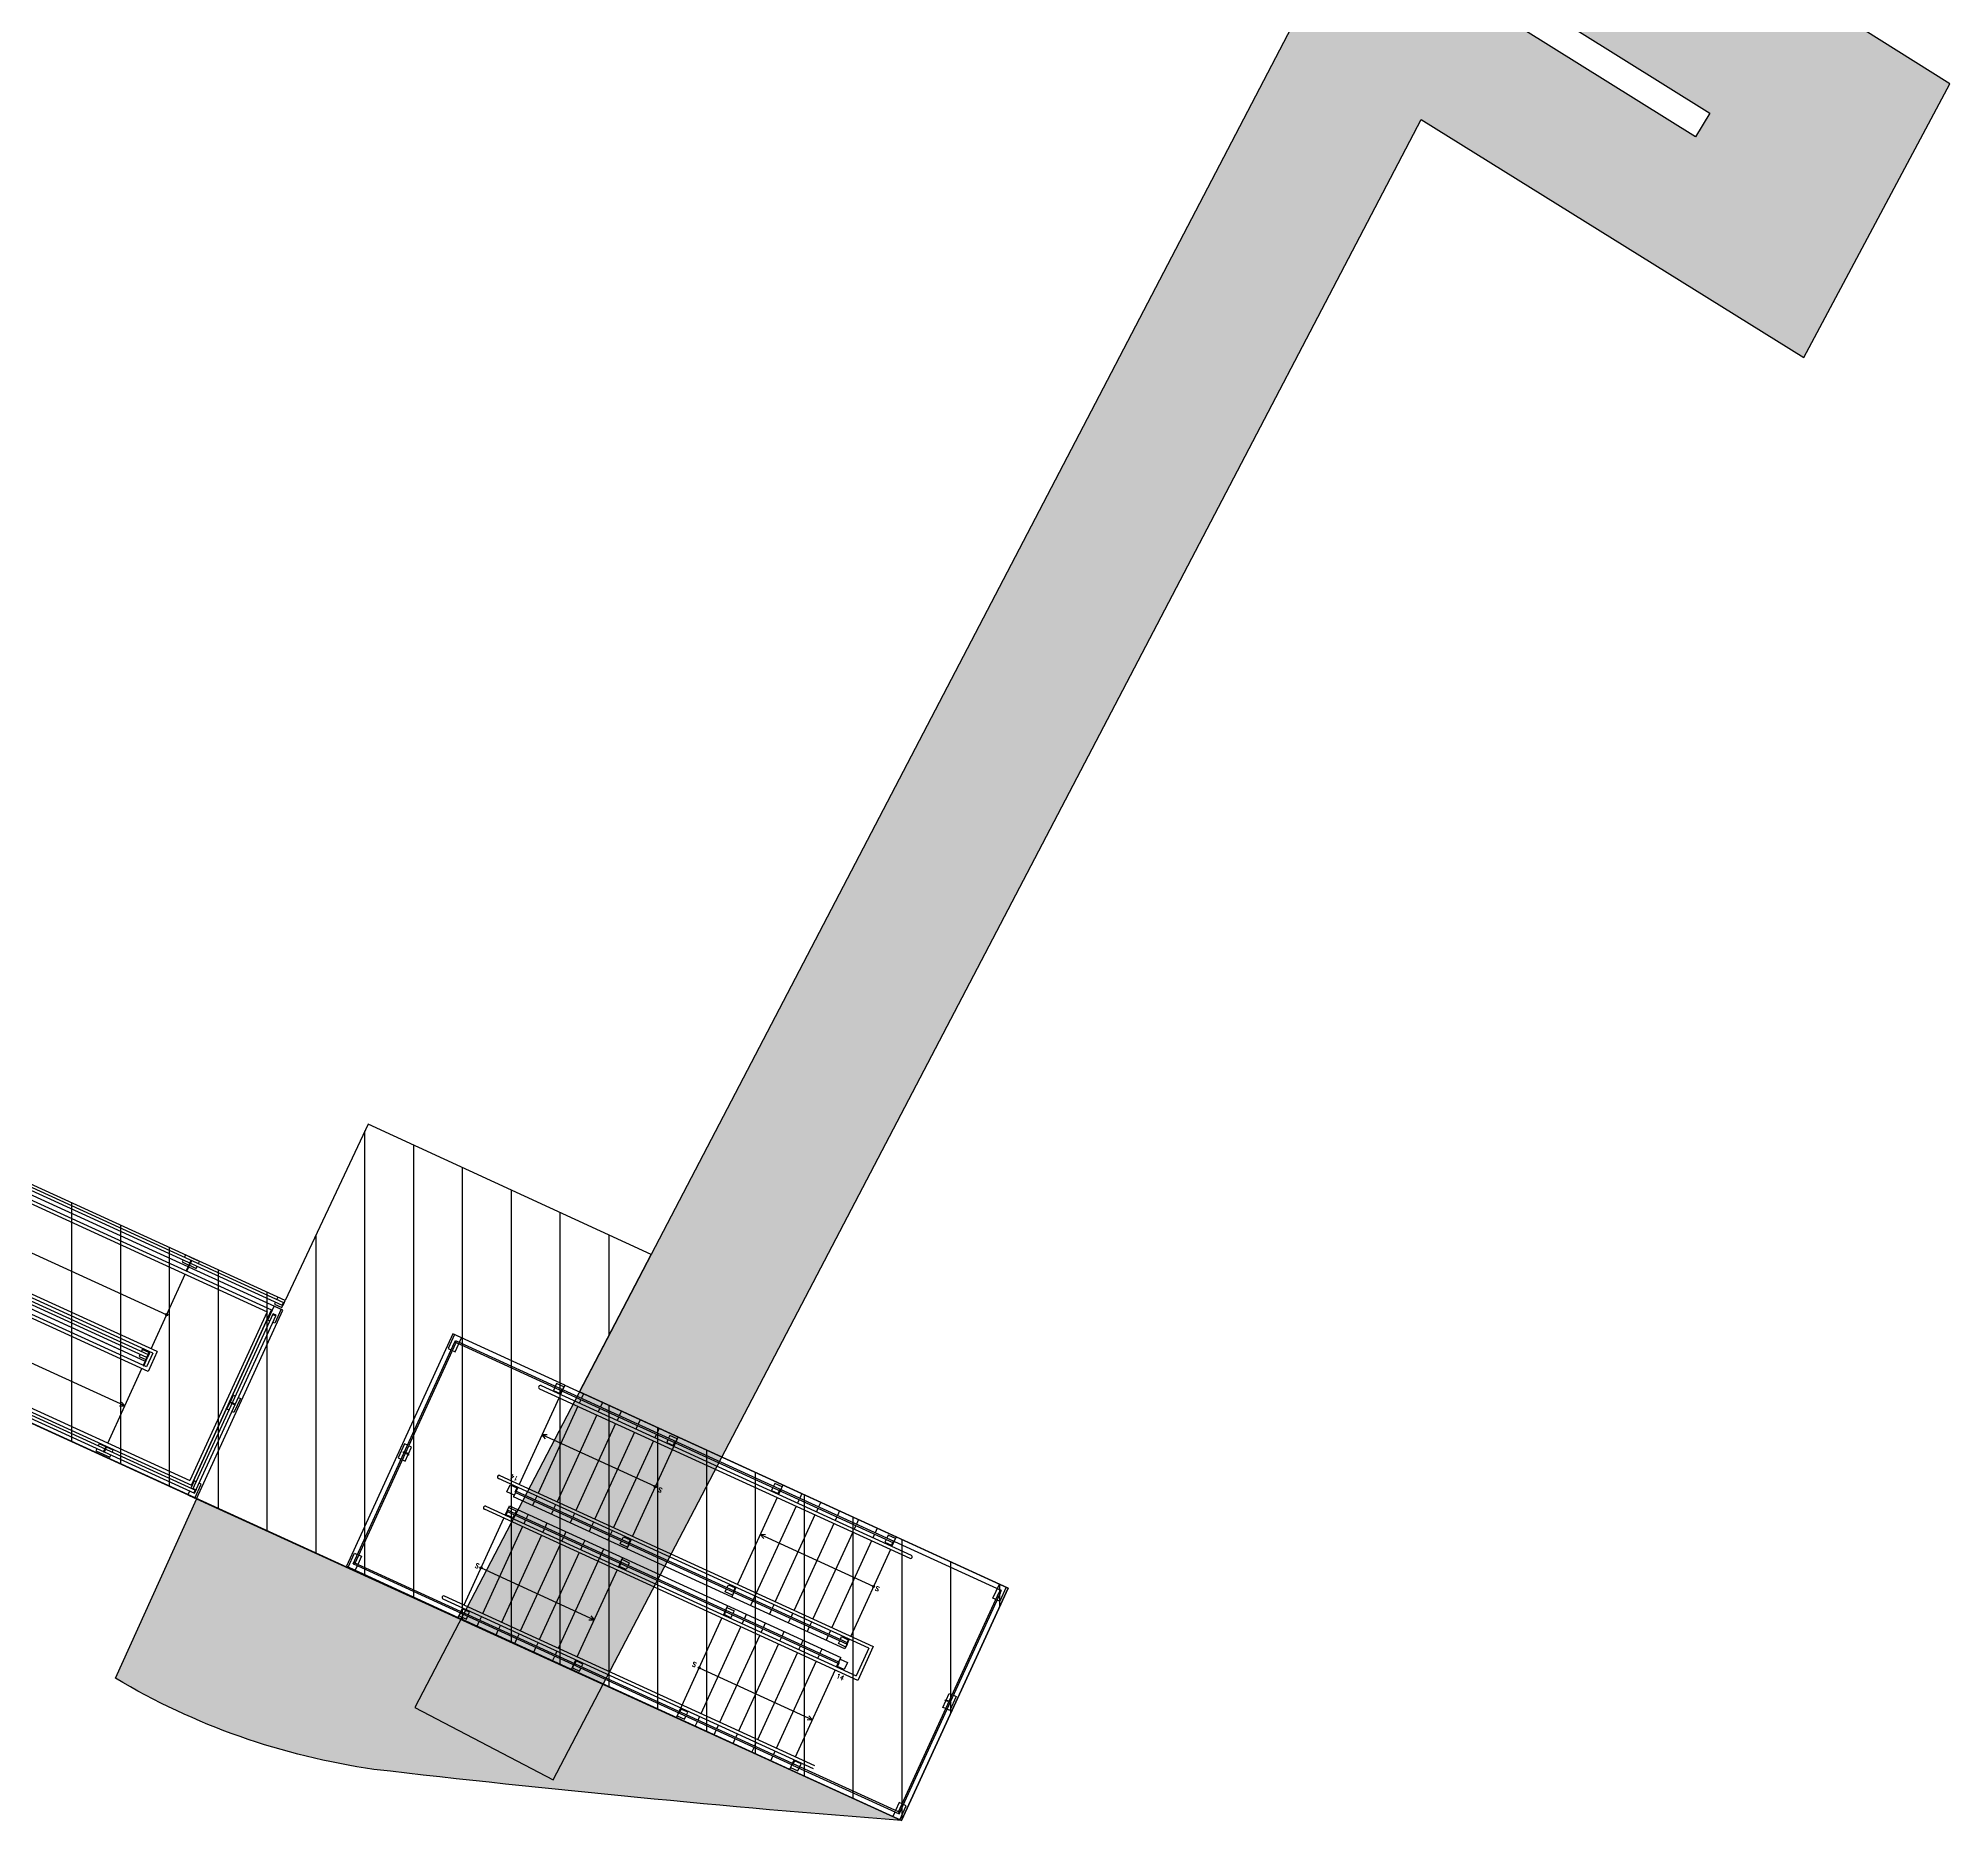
# Model space of a CAD drawing. Header units: metres. Extents: x 292198 to 326394, y 7397335 to 7462838.
# Drawn here: x 297806.31 to 297831.16, y 7452180.75 to 7452203.98 of the extents above; entities that cross this region are included whole.
import ezdxf

# ---------------------------------------------------------------- set-up
doc = ezdxf.new("R2010")
doc.units = ezdxf.units.M
doc.layers.get('0').update_dxf_attribs({"color": 5})
for name, color, linetype in [('_CALÇADA A CONSTRUIR', 9, 'Continuous'), ('_PASSARELA A CONSTRUIR', 230, 'Continuous'), ('_PASSARELA EXISTENTE', 50, 'Continuous'), ('ARQ-ALV-BXA', 7, 'Continuous'), ('ARQ-AUX', 1, 'Continuous'), ('ARQ-AUX-02', 7, 'Continuous'), ('ARQ-TXT-QDA', 2, 'Continuous')]:
    doc.layers.add(name, color=color, linetype=linetype)
doc.styles.add('Cota', font='romans.shx')

# ---------------------------------------------------------------- blocks, each defined once
blk = doc.blocks.new('A$C0FA2317C')
at = {"layer": 'ARQ-AUX'}
h = blk.add_hatch(color=230, dxfattribs=at)
edge = h.paths.add_edge_path()
edge.add_arc((11.10958081161152, 2.01718329432947), 0.01359926396980882, 180, 540, ccw=False)
h = blk.add_hatch(color=230, dxfattribs=at)
edge = h.paths.add_edge_path()
edge.add_arc((22.20958081055642, 2.017183284632665), 0.01359926396980882, 180, 540, ccw=False)
h = blk.add_hatch(color=230, dxfattribs=at)
edge = h.paths.add_edge_path()
edge.add_arc((1.50958081067256, 0.7113523107748279), 0.01359926396980882, 180, 540, ccw=False)
at = {"layer": 'ARQ-ALV-BXA', "color": 230, "ltscale": 5}
for p, q in [((1.599991101804335, 2.700000067598921), (0.00958039382021525, 2.700000067598921)), ((3.199991101897467, 2.700000067598921), (1.609516101689223, 2.700000067598921)), ((22.20481789256655, 2.700000067598921), (3.209516101782356, 2.700000067598921)), ((23.55958039737516, 2.700000067598921), (22.21434289245144, 2.700000067598921)), ((23.55958039202005, 7.393191481241956e-08), (23.55958039760799, 2.700000072255534)), ((23.55958039202005, 7.20692696631886e-08), (23.55958039760799, 2.700000068530244)), ((1.599991101804335, 1.350000067040128), (0.009531777152005816, 1.35000006797145)), ((3.199991101897467, 1.350000066108805), (1.609516101689223, 1.350000067040128)), ((22.20481789256655, 1.35000006424616), (3.209516101782356, 1.350000065177483)), ((21.86758039337792, 1.350000069834095), (3.225753601906035, 1.350000069834095)), ((23.55958039202005, 7.48846105125267e-08), (0.004769278024468804, 7.393191481241956e-08))]:
    blk.add_line(p, q, dxfattribs=at)
at = {"layer": 'ARQ-ALV-BXA', "color": 230, "ltscale": 10}
for p, q in [((1.509580394138538, 1.529450787588758), (1.509580395069861, 2.595550306498808)), ((11.10958039414618, 1.529450787588758), (11.1095803950775, 2.595550306498808)), ((12.60958039414618, 1.529450787588758), (12.6095803950775, 2.595550306498808)), ((22.20958039309107, 1.529450787588758), (22.2095803940224, 2.595550306498808)), ((1.509580393440046, 0.1794507926178994), (1.509580393905708, 1.245550310596627)), ((11.10958039344769, 0.1794507926178994), (11.10958039391335, 1.245550310596627)), ((12.60958039344769, 0.1794507926178994), (12.60958039391335, 1.245550310596627)), ((22.20958039239258, 0.1794507926178994), (22.20958039285824, 1.245550310596627))]:
    blk.add_line(p, q, dxfattribs=at)
for points in [[(0.004769278024468804, 2.59555030743013), (0.004769277558807516, 1.52945078852008)], [(0.004769277558807516, 1.245550309665305), (0.004769277093146229, 0.1794507926178994)], [(0.004769277093146229, 0.02500031365434552), (0.004769277093146229, 7.393191481241956e-08)]]:
    blk.add_lwpolyline(points, dxfattribs=at)
at = {"layer": 'ARQ-AUX', "color": 230}
for points in [[(0.1047692771862785, 2.795000307619375), (0.1047692771862785, 2.825000307880146), (6.777267117286101e-06, 2.825000307880146), (6.777267117286101e-06, 2.795000307619375)], [(0.009531777152005816, 2.725000307321352), (0.1047692771862785, 2.725000307321352), (0.1047692771862785, 2.755000307582122)], [(1.609516101689223, 2.825000307880146), (1.504753601770062, 2.825000307880146), (1.504753601770062, 2.795000307619375)], [(1.504753601770062, 2.755000307582122), (1.504753601770062, 2.725000307321352), (1.599991101804335, 2.725000307321352)], [(1.704753601723496, 2.795000307619375), (1.704753601723496, 2.825000307880146), (1.609516101689223, 2.825000307880146)], [(1.609516101689223, 2.725000307321352), (1.704753601723496, 2.725000307321352), (1.704753601723496, 2.755000307582122)], [(3.209516101782356, 2.825000307880146), (3.104753601863194, 2.825000307880146), (3.104753601863194, 2.795000307619375)], [(3.104753601863194, 2.755000307582122), (3.104753601863194, 2.725000307321352), (3.199991101897467, 2.725000307321352)], [(3.304753601816628, 2.795000307619375), (3.304753601816628, 2.825000307880146), (3.209516101782356, 2.825000307880146)], [(3.209516101782356, 2.725000307321352), (3.304753601816628, 2.725000307321352), (3.304753601816628, 2.755000307582122)], [(22.21434289245144, 2.825000307880146), (22.10958039253228, 2.825000307880146), (22.10958039253228, 2.795000307619375)], [(22.10958039253228, 2.755000307582122), (22.10958039253228, 2.725000307321352), (22.20481789256655, 2.725000307321352)], [(22.30958039248571, 2.795000307619375), (22.30958039248571, 2.825000307880146), (22.21434289245144, 2.825000307880146)], [(22.21434289245144, 2.725000307321352), (22.30958039248571, 2.725000307321352), (22.30958039248571, 2.755000307582122)], [(23.53457873319485, 2.72500031011532), (23.53457873342768, 2.825000311605436), (23.42981623350852, 2.825000311605436), (23.42981623350852, 2.795000307619375)], [(23.42981623350852, 2.755000307582122), (23.42981623350852, 2.725000311046642), (23.53457873319485, 2.72500031011532)], [(23.46457873312966, 2.499999917469722), (23.43457873286889, 2.499999917469722), (23.43457873286889, 2.699999916724664), (23.53457873342768, 2.699999916724664), (23.53457873342768, 2.499999917469722), (23.50457873316691, 2.499999917469722)], [(1.572576364387714, 2.044817516280318), (1.509580389249095, 2.017183283975328)], [(11.10958039382012, 2.017183288269962), (1.509580394564637, 2.017183285125611)], [(1.572576364387714, 1.989549051670338), (1.509580389249095, 2.017183283975328)], [(12.66776524804072, 2.044817516937655), (12.6047692729021, 2.017183284632665)], [(12.66776524804072, 1.989549052327675), (12.6047692729021, 2.017183284632665)], [(22.20958080706396, 2.017183292083246), (12.60958039382012, 2.017183288761316)], [(0.1047692771862785, 1.445000309854549), (0.1047692771862785, 1.47500031011532), (0.009531777152005816, 1.47500031011532)], [(0.009531777152005816, 1.375000309556526), (0.1047692771862785, 1.375000309556526), (0.1047692771862785, 1.405000309817297)], [(1.599991101804335, 1.47500031011532), (1.504753601770062, 1.47500031011532), (1.504753601770062, 1.445000309854549)], [(1.504753601770062, 1.405000309817297), (1.504753601770062, 1.375000309556526), (1.599991101804335, 1.375000309556526)], [(1.704753601723496, 1.445000309854549), (1.704753601723496, 1.47500031011532), (1.609516101689223, 1.47500031011532)], [(1.609516101689223, 1.375000309556526), (1.704753601723496, 1.375000309556526), (1.704753601723496, 1.405000309817297)], [(3.199991101897467, 1.47500031011532), (3.104753601863194, 1.47500031011532), (3.104753601863194, 1.445000309854549)], [(3.104753601863194, 1.405000309817297), (3.104753601863194, 1.375000309556526), (3.199991101897467, 1.375000309556526)], [(3.304753601816628, 1.445000309854549), (3.304753601816628, 1.47500031011532), (3.209516101782356, 1.47500031011532)], [(3.209516101782356, 1.375000309556526), (3.304753601816628, 1.375000309556526), (3.304753601816628, 1.405000309817297)], [(22.20481789256655, 1.47500031011532), (22.10958039253228, 1.47500031011532), (22.10958039253228, 1.445000309854549)], [(22.10958039253228, 1.405000309817297), (22.10958039253228, 1.375000309556526), (22.20481789256655, 1.375000309556526)], [(23.43457873286889, 1.32976257836799), (23.43457873286889, 1.425000558033389), (23.46457873312966, 1.425000558033389)], [(23.46457873312966, 1.225000558778447), (23.43457873286889, 1.225000558778447), (23.43457873286889, 1.320238057881397)], [(23.50457873316691, 1.425000558033389), (23.53457873342768, 1.425000558033389), (23.53457873342768, 1.225000558778447), (23.50457873316691, 1.225000558778447)], [(11.10958039382012, 0.7113523152454491), (1.509580393672422, 0.7113523183897996)], [(11.04658441856827, 0.7389865437371554), (11.10958039370689, 0.7113523114321652)], [(11.04658441856827, 0.6837180791271749), (11.10958039370689, 0.7113523114321652)], [(22.20958081241906, 0.7113523114321652), (12.60958039382012, 0.7113523147540946)], [(22.14658441748679, 0.7389865437371554), (22.20958039262541, 0.7113523114321652)], [(22.14658441748679, 0.6837180791271749), (22.20958039262541, 0.7113523114321652)], [(6.777267117286101e-06, 0.05500031391511584), (6.777267117286101e-06, 0.02500031365434552), (0.1047692771862785, 0.02500031365434552), (0.1047692771862785, 0.05500028876940632)], [(0.1047692771862785, 0.09500123130510474), (0.1047692771862785, 0.1250003142131391), (0.009531777152005816, 0.1250003142131391)], [(1.599991101804335, 0.1250003142131391), (1.504753601770062, 0.1250003142131391), (1.504753601770062, 0.09500063525865698)], [(1.504753601770062, 0.05499991717169905), (1.504753601770062, 0.02500031365434552), (1.609516101689223, 0.02500031365434552)], [(1.704753601723496, 0.0950005505083027), (1.704753601723496, 0.1250003142131391), (1.609516101689223, 0.1250003142131391)], [(1.609516101689223, 0.02500031365434552), (1.704753601723496, 0.02500031365434552), (1.704753601723496, 0.0549998640863123)], [(3.199991101897467, 0.1250003142131391), (3.104753601863194, 0.1250003142131391), (3.104753601863194, 0.09499995353053237)], [(3.104753601863194, 0.05499949155728245), (3.104753601863194, 0.02500031365434552), (3.209516101782356, 0.02500031365434552)], [(3.304753601816628, 0.09499986878017808), (3.304753601816628, 0.1250003142131391), (3.209516101782356, 0.1250003142131391)], [(3.209516101782356, 0.02500031365434552), (3.304753601816628, 0.02500031365434552), (3.304753601816628, 0.0549994384718957)], [(22.20481789256655, 0.1250003142131391), (22.10958039253228, 0.1250003142131391), (22.10958039253228, 0.09499927273373032)], [(22.10958039253228, 0.05499906687418843), (22.10958039253228, 0.02500031365434552), (22.21434289245144, 0.02500031365434552)], [(22.30958039248571, 0.09499918705205346), (22.30958039248571, 0.1250003142131391), (22.21434289245144, 0.1250003142131391)], [(22.21434289245144, 0.02500031365434552), (22.30958039248571, 0.02500031365434552), (22.30958039248571, 0.05499901378880168)], [(23.43457873286889, 0.05523787474612618), (23.43457873286889, -1.048820195137523e-07), (23.53457873342768, -1.048820195137523e-07), (23.53457873342768, 0.1999998943729224), (23.50457873316691, 0.1999998943729224)], [(23.46457873312966, 0.1999998943729224), (23.43457873286889, 0.1999998943729224), (23.43457873286889, 0.09499869531373406)]]:
    blk.add_lwpolyline(points, dxfattribs=at)
for points in [[(0.00958039382021525, 2.755000307582122), (6.777267117286101e-06, 2.755000307582122), (6.777267117286101e-06, 2.640000307358605), (0.00958039382021525, 2.640000307358605)], [(1.609564718357433, 2.755000307582122), (1.599991101804335, 2.755000307582122), (1.599991101804335, 2.640000307358605), (1.609564718357433, 2.640000307358605)], [(3.209564718450565, 2.755000307582122), (3.199991101897467, 2.755000307582122), (3.199991101897467, 2.640000307358605), (3.209564718450565, 2.640000307358605)], [(22.21439150911965, 2.755000307582122), (22.20481789256655, 2.755000307582122), (22.20481789256655, 2.640000307358605), (22.21439150911965, 2.640000307358605)], [(0.00958039382021525, 1.445001268185479), (6.777267117286101e-06, 1.445001268185479), (6.777267117286101e-06, 1.485000788591606), (0.00958039382021525, 1.485000788591606)], [(0.00958039382021525, 1.405000309817297), (6.777267117286101e-06, 1.405000309817297), (6.777267117286101e-06, 1.290000309593779), (0.00958039382021525, 1.290000309593779)], [(1.609564718357433, 1.445001268185479), (1.599991101804335, 1.445001268185479), (1.599991101804335, 1.485000788591606), (1.609564718357433, 1.485000788591606)], [(1.609564718357433, 1.405000309817297), (1.599991101804335, 1.405000309817297), (1.599991101804335, 1.290000309593779), (1.609564718357433, 1.290000309593779)], [(3.209564718450565, 1.445001268185479), (3.199991101897467, 1.445001268185479), (3.199991101897467, 1.485000788591606), (3.209564718450565, 1.485000788591606)], [(3.209564718450565, 1.405000309817297), (3.199991101897467, 1.405000309817297), (3.199991101897467, 1.290000309593779), (3.209564718450565, 1.290000309593779)], [(22.21439150911965, 1.445001268185479), (22.20481789256655, 1.445001268185479), (22.20481789256655, 1.485000788591606), (22.21439150911965, 1.485000788591606)], [(22.21439150911965, 1.405000309817297), (22.20481789256655, 1.405000309817297), (22.20481789256655, 1.290000309593779), (22.21439150911965, 1.290000309593779)], [(23.4245787330924, 1.32976257836799), (23.46457873312966, 1.32976257836799), (23.46457873312966, 1.320237579181594), (23.4245787330924, 1.320237579181594)], [(0.00958039382021525, 0.09500127228329802), (6.777267117286101e-06, 0.09500127228329802), (6.777267117286101e-06, 0.135000792689425), (0.00958039382021525, 0.135000792689425)], [(1.609564718357433, 0.09500127228329802), (1.599991101804335, 0.09500127228329802), (1.599991101804335, 0.135000792689425), (1.609564718357433, 0.135000792689425)], [(3.209564718450565, 0.09500127228329802), (3.199991101897467, 0.09500127228329802), (3.199991101897467, 0.135000792689425), (3.209564718450565, 0.135000792689425)], [(22.21439150911965, 0.09500127228329802), (22.20481789256655, 0.09500127228329802), (22.20481789256655, 0.135000792689425), (22.21439150911965, 0.135000792689425)]]:
    blk.add_lwpolyline(points, close=True, dxfattribs=at)
for centre in [(11.10958081161152, 2.01718329432947), (22.20958081055642, 2.017183284632665), (1.50958081067256, 0.7113523107748279)]:
    blk.add_circle(centre, 0.01359926396980882, dxfattribs=at)
at = {"layer": 'ARQ-AUX-02', "color": 230}
for p, q in [((6.777267117286101e-06, 2.640000307358605), (23.4245787330924, 2.640000307358605)), ((6.777267117286101e-06, 2.59555030743013), (23.38012873316393, 2.59555030743013)), ((23.4245787330924, 0.134998695350987), (23.4245787330924, 2.63999975229035)), ((23.46457873312966, 0.09499869531373406), (23.46457873312966, 2.604761937059266)), ((23.50457873316691, 0.05499869620780373), (23.50457873316691, 2.604762416690392)), ((22.29879289241717, 1.52945078852008), (1.091373633244075e-05, 1.52945078852008)), ((22.29879289241717, 1.52945078852008), (22.29879289241717, 1.245550309665305)), ((22.25434289248869, 1.290000309593779), (-1.848347892519087e-07, 1.290000309593779)), ((22.25434289248869, 1.485000788591606), (8.853417966747656e-06, 1.485000788591606)), ((22.29879289241717, 1.245550309665305), (8.853417966747656e-06, 1.245550309665305)), ((22.25434289248869, 1.485000788591606), (22.25434289248869, 1.290000309593779)), ((6.777267117286101e-06, 0.1794507926178994), (23.38012873316393, 0.1794507926178994)), ((6.777267117286101e-06, 0.135000792689425), (23.4245787330924, 0.135000792689425))]:
    blk.add_line(p, q, dxfattribs=at)
for points in [[(0.009531777152005816, 2.755000307582122), (6.777267117286101e-06, 2.755000307582122), (6.777267117286101e-06, 2.795000307619375), (0.009531777152005816, 2.795000307619375)], [(1.609516101689223, 2.755000307582122), (1.599991101804335, 2.755000307582122), (1.599991101804335, 2.795000307619375), (1.609516101689223, 2.795000307619375)], [(3.209516101782356, 2.755000307582122), (3.199991101897467, 2.755000307582122), (3.199991101897467, 2.795000307619375), (3.209516101782356, 2.795000307619375)], [(22.21434289245144, 2.755000307582122), (22.20481789256655, 2.755000307582122), (22.20481789256655, 2.795000307619375), (22.21434289245144, 2.795000307619375)], [(23.53457873342768, 2.755000311307413), (23.52505373354279, 2.755000311307413), (23.52505373354279, 2.795000311344666), (23.53457873342768, 2.795000311344666)], [(23.46457873312966, 2.604762416690392), (23.46457873312966, 2.595237416572672), (23.50457873316691, 2.595237416572672), (23.50457873316691, 2.604762416690392)], [(0.009531777152005816, 1.405000309817297), (6.777267117286101e-06, 1.405000309817297), (6.777267117286101e-06, 1.445000309854549), (0.009531777152005816, 1.445000309854549)], [(1.609516101689223, 1.405000309817297), (1.599991101804335, 1.405000309817297), (1.599991101804335, 1.445000309854549), (1.609516101689223, 1.445000309854549)], [(3.209516101782356, 1.405000309817297), (3.199991101897467, 1.405000309817297), (3.199991101897467, 1.445000309854549), (3.209516101782356, 1.445000309854549)], [(22.21434289245144, 1.405000309817297), (22.20481789256655, 1.405000309817297), (22.20481789256655, 1.445000309854549), (22.21434289245144, 1.445000309854549)], [(23.46457873312966, 1.329763057999116), (23.46457873312966, 1.320238057881397), (23.50457873316691, 1.320238057881397), (23.50457873316691, 1.329763057999116)], [(0.009531777152005816, 0.05500031391511584), (6.777267117286101e-06, 0.05500031391511584), (6.777267117286101e-06, 0.09500031395236874), (0.009531777152005816, 0.09500031395236874)], [(1.609516101689223, 0.05500031391511584), (1.599991101804335, 0.05500031391511584), (1.599991101804335, 0.09500031395236874), (1.609516101689223, 0.09500031395236874)], [(3.209516101782356, 0.05500031391511584), (3.199991101897467, 0.05500031391511584), (3.199991101897467, 0.09500031395236874), (3.209516101782356, 0.09500031395236874)], [(22.21434289245144, 0.05500031391511584), (22.20481789256655, 0.05500031391511584), (22.20481789256655, 0.09500031395236874), (22.21434289245144, 0.09500031395236874)], [(23.46457873312966, 0.09523739515225316), (23.46457873312966, 0.1047623952699723), (23.50457873316691, 0.1047623952699723), (23.50457873316691, 0.09523739515225316)], [(23.49505373328202, 0.09523787478337908), (23.50457873316691, 0.09523787478337908), (23.50457873316691, 0.05523787474612618), (23.49505373328202, 0.05523787474612618)]]:
    blk.add_lwpolyline(points, close=True, dxfattribs=at)
for points in [[(0.00958039382021525, 2.795000307619375), (23.52505373354279, 2.795000307619375)], [(0.00958039382021525, 2.755000307582122), (23.52505373354279, 2.755000307582122)], [(23.38012873316393, 2.595550150036615), (23.38012873316393, 0.1794503837672892)], [(23.4245787330924, 2.63999975229035), (23.4245787330924, 0.134998695350987)], [(0.009531777152005816, 1.445000309854549), (22.20481789256655, 1.445000309854549)], [(22.20481789256655, 1.405000309817297), (0.00958039382021525, 1.405000309817297)], [(23.46457873312966, 0.09499869531373406), (0.00958039382021525, 0.09500127228329802)], [(0.00958039382021525, 0.05500031391511584), (23.50457873316691, 0.05499869620780373)]]:
    blk.add_lwpolyline(points, dxfattribs=at)
at = {"layer": 'ARQ-TXT-QDA', "color": 230, "insert": (1.476314771107354, 0.735211011653746), "char_height": 0.06, "attachment_point": 3, "rotation": 1.689990950028177e-06, "style": 'Cota'}
blk.add_mtext_dynamic_manual_height_columns('S', width=0.2059347245154504, gutter_width=1, heights=[0], dxfattribs=at)
blk = doc.blocks.new('A$C2B945DDC')
at = {"layer": 'ARQ-AUX'}
h = blk.add_hatch(color=230, dxfattribs=at)
edge = h.paths.add_edge_path()
edge.add_arc((3.21999956119862, 2.624048546196718), 0.01359926396980882, 360, 720, ccw=False)
h = blk.add_hatch(color=230, dxfattribs=at)
edge = h.paths.add_edge_path()
edge.add_arc((6.33999956177604, 2.624048521982331), 0.01359926396980882, 360, 720, ccw=False)
h = blk.add_hatch(color=230, dxfattribs=at)
edge = h.paths.add_edge_path()
edge.add_arc((1.59999443208153, 0.7196497310774248), 0.01359926396980882, 180, 540, ccw=False)
h = blk.add_hatch(color=230, dxfattribs=at)
edge = h.paths.add_edge_path()
edge.add_arc((4.71999443265895, 0.7196497068630379), 0.01359926396980882, 180, 540, ccw=False)
at = {"color": 230, "ltscale": 20}
for centre, start, end in [((1.322268380048627, 3.177097100638775), 89.9870054779165, 270.0129945220314), ((6.617763268945055, 3.177097052781392), 269.9870054779165, 90.0129945220314), ((1.322242163872033, 1.891546791295923), 89.9870054779165, 270.0129945220314), ((1.32221575309859, 1.452148325967983), 89.98700547794255, 270.0129945220575), ((1.32221575309859, 0.1665980650516303), 89.98700547794255, 270.0129945220575)]:
    blk.add_arc(centre, 0.022223456568355, start, end, dxfattribs=at)
at = {"layer": 'ARQ-ALV-BXA', "color": 230, "ltscale": 10}
for points in [[(1.599999899116483, 3.334323282062542), (-9.93391040537972e-08, 3.334320200521233), (6.304389444267144e-06, 0.009371889455906057), (1.600005692274863, 0.009371883936864833)], [(1.599999891577681, 3.334323356568348), (1.599999892043343, 3.199323644570541)], [(1.600000503689444, 3.334323282062542), (6.339999893896675, 3.334323282062542), (6.339999893359618, 3.199323480087742)], [(1.869999891130647, 3.334323351911735), (1.869999891363477, 3.269323644645056)], [(1.869999891363477, 3.249323645539107), (1.869999891596308, 3.199323644570541)], [(2.139999891614934, 3.334323348186444), (2.139999891847765, 3.269323644645056)], [(2.139999891847765, 3.249323645539107), (2.139999892080596, 3.199323644570541)], [(2.409999891167899, 3.334323343529832), (2.40999989140073, 3.269323644645056)], [(2.40999989140073, 3.249323645539107), (2.409999891633561, 3.199323644570541)], [(2.679999891652187, 3.334323338873219), (2.679999891885018, 3.269323644645056)], [(2.679999891885018, 3.249323645539107), (2.679999892117849, 3.199323644570541)], [(2.949999891205152, 3.334323334216606), (2.949999891437983, 3.269323644645056)], [(2.949999891437983, 3.249323645539107), (2.949999891670814, 3.199323644570541)], [(3.21999989168944, 3.334323329559993), (3.219999895880392, 1.913773335225414)], [(4.719999892155101, 3.334323304414283), (4.719999892620763, 3.199323644570541)], [(4.989999892173728, 3.334323299757671), (4.989999892406559, 3.269323644645056)], [(4.989999892406559, 3.249323645539107), (4.989999892639389, 3.199323644570541)], [(5.259999892192354, 3.33432329603238), (5.259999892425185, 3.269323644645056)], [(5.259999892425185, 3.249323645539107), (5.259999892658016, 3.199323644570541)], [(5.529999892210981, 3.334323291375767), (5.529999892443811, 3.269323644645056)], [(5.529999892443811, 3.249323645539107), (5.529999892676642, 3.199323644570541)], [(5.799999891763946, 3.334323286719155), (5.799999891996777, 3.269323644645056)], [(5.799999891996777, 3.249323645539107), (5.799999892229607, 3.199323644570541)], [(6.069999892248234, 3.334323282062542), (6.069999892481064, 3.269323644645056)], [(6.069999892481064, 3.249323645539107), (6.069999892713895, 3.199323644570541)], [(1.599999892276173, 3.154873644642066), (1.599999895768633, 1.913773335225414)], [(1.869999891829139, 3.154873644642066), (1.869999895787259, 1.913773335225414)], [(2.139999892313426, 3.154873644642066), (2.139999896038717, 1.913773335225414)], [(2.409999891866391, 3.154873644642066), (2.409999895824512, 1.913773335225414)], [(2.679999892350679, 3.154873644642066), (2.679999896075969, 1.913773335225414)], [(2.949999891903644, 3.154873644642066), (2.949999895861765, 1.913773335225414)], [(4.719999892853593, 3.154873644642066), (4.719999896811714, 1.913773335225414)], [(4.98999989287222, 3.154873644642066), (4.989999897063171, 1.734323662414681)], [(5.259999892890846, 3.154873644642066), (5.259999896616137, 1.913773335225414)], [(5.529999892909473, 3.154873644642066), (5.529999896634763, 1.913773335225414)], [(5.799999892462438, 3.154873644642066), (5.799999896420559, 1.913773335225414)], [(6.069999892946726, 3.154873644642066), (6.069999896672016, 1.913773335225414)], [(6.339999893182721, 3.154873599295115), (6.339999889240062, 1.913773335225414)], [(1.599999896001464, 1.86932333529694), (1.599999896467125, 1.734323623299133)], [(1.869999895787259, 1.86932333529694), (1.86999989602009, 1.819323334328374)], [(1.869999896252921, 1.799323335222425), (1.869999896485751, 1.734323627024423)], [(2.139999896038717, 1.86932333529694), (2.139999896271547, 1.819323334328374)], [(2.139999896271547, 1.799323335222425), (2.139999896504378, 1.734323629818391)], [(2.409999895824512, 1.86932333529694), (2.409999896057343, 1.819323334328374)], [(2.409999896290174, 1.799323335222425), (2.409999896523004, 1.734323632612359)], [(2.679999896075969, 1.86932333529694), (2.6799998963088, 1.819323334328374)], [(2.6799998963088, 1.799323335222425), (2.679999896541631, 1.734323636337649)], [(2.949999895861765, 1.86932333529694), (2.949999896094596, 1.819323334328374)], [(2.949999896327427, 1.799323335222425), (2.949999896560257, 1.734323639131617)], [(3.219999896113222, 1.86932333529694), (3.219999896578884, 1.734323641925585)], [(4.719999897044545, 1.86932333529694), (4.719999897510206, 1.734323658689391)], [(5.259999896616137, 1.86932333529694), (5.259999896848967, 1.819323334328374)], [(5.259999896848967, 1.799323335222425), (5.259999897081798, 1.734323665208649)], [(5.529999896634763, 1.86932333529694), (5.529999896867594, 1.819323334328374)], [(5.529999896867594, 1.799323335222425), (5.529999897100424, 1.734323668002617)], [(5.799999896420559, 1.86932333529694), (5.799999896653389, 1.819323334328374)], [(5.79999989688622, 1.799323335222425), (5.799999897119051, 1.734323670796584)], [(6.069999896672016, 1.86932333529694), (6.069999896904847, 1.819323334328374)], [(6.069999896904847, 1.799323335222425), (6.069999897137677, 1.734323674521875)], [(6.339999889007231, 1.86932333529694), (6.33999988854157, 1.734323677315842)], [(1.599994104850339, 1.474374917762816), (1.599994105316, 1.609374575743914)], [(1.599994105316, 1.609374575743914), (6.339993490168126, 1.609374575743914)], [(6.33999988854157, 1.734323677315842), (1.600000503689444, 1.734323677315842)], [(1.869994096952723, 1.544374917837331), (1.869994096719893, 1.609374578537881)], [(1.869994097185554, 1.474374917762816), (1.869994096952723, 1.524374918731382)], [(2.13999409697135, 1.544374917837331), (2.139994096738519, 1.609374582263172)], [(2.139994097437011, 1.474374917762816), (2.13999409720418, 1.524374918731382)], [(2.409994096989976, 1.544374917837331), (2.409994096757146, 1.609374585057139)], [(2.409994097222807, 1.474374917762816), (2.409994096989976, 1.524374918731382)], [(2.679994097008603, 1.544374917837331), (2.679994096775772, 1.609374587851107)], [(2.679994097241433, 1.474374917762816), (2.679994097008603, 1.524374918731382)], [(2.94999410098535, 0.1888246084176899), (2.949994096794399, 1.609374590645075)], [(3.219994096813025, 1.474374917762816), (3.219994096347364, 1.609374594370365)], [(4.719994097744348, 1.474374917762816), (4.719994097278686, 1.609374611134172)], [(4.989994097530143, 1.544374917837331), (4.989994097297313, 1.609374613928139)], [(4.989994097995805, 1.474374917762816), (4.989994097762974, 1.524374918731382)], [(5.25999409754877, 1.544374917837331), (5.259994097315939, 1.609374616722107)], [(5.2599940977816, 1.474374917762816), (5.25999409754877, 1.524374918731382)], [(5.529994097567396, 1.544374917837331), (5.529994097334566, 1.609374620447397)], [(5.529994098033058, 1.474374917762816), (5.529994097800227, 1.524374918731382)], [(5.799994097586023, 1.544374917837331), (5.799994097353192, 1.609374623241365)], [(5.799994097818853, 1.474374917762816), (5.799994097586023, 1.524374918731382)], [(6.069994097604649, 1.544374917837331), (6.069994097371818, 1.609374626035333)], [(6.06999409807031, 1.474374917762816), (6.06999409783748, 1.524374918731382)], [(6.339994097856106, 1.474374917762816), (6.339994097390445, 1.609374629760623)], [(1.599994100674849, 0.188824653764641), (1.599994104617508, 1.429924917834342)], [(1.869994100910844, 0.1888246084176899), (1.869994097185554, 1.429924917834342)], [(2.139994101395132, 0.1888246084176899), (2.139994097437011, 1.429924917834342)], [(2.409994100948097, 0.1888246084176899), (2.409994097222807, 1.429924917834342)], [(2.679994100966724, 0.1888246084176899), (2.679994097241433, 1.429924917834342)], [(3.219994101003977, 0.1888246084176899), (3.219994097045856, 1.429924917834342)], [(4.71999410216813, 0.0093749234997631), (4.719994097977178, 1.429924917834342)], [(4.989994101953926, 0.1888246084176899), (4.989994097995805, 1.429924917834342)], [(5.259994101506891, 0.1888246084176899), (5.2599940977816, 1.429924917834342)], [(5.529994101991178, 0.1888246084176899), (5.529994098033058, 1.429924917834342)], [(5.799994101544144, 0.1888246084176899), (5.799994097818853, 1.429924917834342)], [(6.069994102028431, 0.1888246084176899), (6.06999409807031, 1.429924917834342)], [(6.339994101581397, 0.1888246084176899), (6.339994098088937, 1.429924917834342)], [(6.339993490168126, 0.009374970997214405), (1.599994099960895, 0.009374970997214405), (1.599994100497952, 0.1443747729720144)], [(1.869994101376506, 0.09437460752064908), (1.869994101143675, 0.1443746084892155)], [(1.869994101609336, 0.009374970997214405), (1.869994101376506, 0.07437460841470056)], [(2.139994101860793, 0.09437460752064908), (2.139994101627963, 0.1443746084892155)], [(2.139994102093624, 0.009374966340601532), (2.139994101860793, 0.07437460841470056)], [(2.409994101413758, 0.09437460752064908), (2.409994101180928, 0.1443746084892155)], [(2.409994101646589, 0.009374961683988658), (2.409994101413758, 0.07437460841470056)], [(2.679994101432385, 0.09437460752064908), (2.679994101199554, 0.1443746084892155)], [(2.679994101665216, 0.009374957027375785), (2.679994101432385, 0.07437460841470056)], [(2.949994101451011, 0.09437460752064908), (2.949994101218181, 0.1443746084892155)], [(2.949994101683842, 0.009374953302085487), (2.949994101451011, 0.07437460841470056)], [(3.219994101702468, 0.009374948645472614), (3.219994101236807, 0.1443746084892155)], [(4.989994102419587, 0.09437460752064908), (4.989994102186756, 0.1443746084892155)], [(4.989994102652417, 0.009374918843150226), (4.989994102419587, 0.07437460841470056)], [(5.259994101972552, 0.09437460752064908), (5.259994101739721, 0.1443746084892155)], [(5.259994102205383, 0.009374914186537353), (5.259994101972552, 0.07437460841470056)], [(5.52999410245684, 0.09437460752064908), (5.529994102224009, 0.1443746084892155)], [(5.52999410268967, 0.00937490952992448), (5.52999410245684, 0.07437460841470056)], [(5.799994102009805, 0.09437460752064908), (5.799994101776974, 0.1443746084892155)], [(5.799994102242636, 0.009374904873311607), (5.799994102009805, 0.07437460841470056)], [(6.069994102494093, 0.09437460752064908), (6.069994102261262, 0.1443746084892155)], [(6.069994102726923, 0.009374901148021308), (6.069994102494093, 0.07437460841470056)], [(6.339994102279888, 0.009374896491408435), (6.339994101814227, 0.1443746084892155)]]:
    blk.add_lwpolyline(points, dxfattribs=at)
at = {"layer": 'ARQ-AUX', "color": 230}
for points in [[(0.09500675965136907, 3.134320442025), (0.1250067599121394, 3.134320442025), (0.1250067599121394, 3.334320441279942), (0.02500675935334584, 3.334320441279942), (0.02500675935334584, 3.134320442025), (0.05500675961411616, 3.134320442025)], [(1.600000503689444, 3.269323644645056), (1.600000503689444, 3.269323644645056), (1.600000503689444, 3.309323645837139), (1.495238004468774, 3.309323645837139), (1.495238004468774, 3.209323644347023), (1.59047598320285, 3.209323644347023)], [(3.219999803912287, 3.269323780618151), (3.219999803912287, 3.269323780618151), (3.219999860024473, 3.309323790192138), (3.115237360570973, 3.309323958761524), (3.115237312375029, 3.269323958500763)], [(3.115237397125384, 3.24932378058088), (3.115237397125384, 3.209323780320119), (3.21047537585946, 3.209323780320119)], [(4.719999799954167, 3.269323786206087), (4.719999799954167, 3.269323786206087), (4.719999856066352, 3.309323795780074), (4.615237356612852, 3.30932396434946), (4.615237308416908, 3.269323964088699)], [(4.615237398056706, 3.249323640882494), (4.615237398056706, 3.209323640621733), (4.710475376790782, 3.209323640621733)], [(6.339999804256877, 3.269323780618151), (6.339999804256877, 3.269323780618151), (6.339999860369062, 3.309323790192138), (6.235237360915562, 3.309323958761524), (6.235237312719619, 3.269323958500763)], [(6.235237397469973, 3.24932365392101), (6.235237397469973, 3.209323653660249), (6.330475376204049, 3.209323653660249)], [(7.844993034903382, 3.134320442025), (7.814993034642612, 3.134320442025), (7.814993034642612, 3.334320441279942), (7.914993035201405, 3.334320441279942), (7.914993035201405, 3.134320442025), (7.884993034940635, 3.134320442025)], [(1.60000001753906, 3.209323644347023), (1.600239203527963, 3.209323644347023)], [(3.219999977965472, 2.624048530364234), (1.599999977620882, 2.62404853222688)], [(1.662996376744104, 2.65168276453187), (1.600000401605485, 2.62404853222688)], [(1.662996376744104, 2.596414299921889), (1.600000401605485, 2.62404853222688)], [(6.339999978310061, 2.624048514531751), (4.719999977965472, 2.624048516394396)], [(4.782996373829064, 2.651682748699386), (4.720000398690445, 2.624048516394396)], [(4.782996373829064, 2.596414284089406), (4.720000398690445, 2.624048516394396)], [(0.06500731764435841, 1.771849605788475), (0.02500675935334584, 1.771849605788475), (0.02500675935334584, 1.571849606533533), (0.06500739370994779, 1.571849606533533)], [(0.1250067599121394, 1.676611626123076), (0.1250067599121394, 1.771849605788475), (0.08500732118727683, 1.771849605788475)], [(1.599999896234294, 1.799323335222425), (1.599999896234294, 1.799323335222425), (1.600000503689444, 1.759323334030341), (1.495238004468774, 1.759323334030341), (1.495238004468774, 1.859323335520457), (1.59047598320285, 1.859323335520457)], [(3.219999803912287, 1.799323335222425), (3.219999803912287, 1.799323335222425), (3.219999811828529, 1.759323325648438), (3.115237312375029, 1.759323325648438), (3.115237312375029, 1.799323325909199)], [(3.115237397125384, 1.8193231992866), (3.115237397125384, 1.859323199547362), (3.21047537585946, 1.859323199547362)], [(4.71999980484361, 1.799323338947715), (4.71999980484361, 1.799323338947715), (4.719999812759852, 1.759323329373728), (4.615237313306352, 1.759323329373728), (4.615237313306352, 1.79932332963449)], [(4.615237398056706, 1.819323338984987), (4.615237398056706, 1.859323339245748), (4.710475376790782, 1.859323339245748)], [(6.235237397469973, 1.819323325946471), (6.235237397469973, 1.859323326207232), (6.330475376204049, 1.859323326207232)], [(6.3399998887744, 1.799323335222425), (6.3399998887744, 1.799323335222425), (6.339999896690642, 1.759323325648438), (6.235237397237142, 1.759323325648438), (6.235237397237142, 1.799323325909199)], [(7.814993034642612, 1.676611626123076), (7.814993034642612, 1.771849605788475), (7.854992473367474, 1.771849605788475)], [(7.874992476910393, 1.771849605788475), (7.914993035201405, 1.771849605788475), (7.914993035201405, 1.571849606533533), (7.874992400844803, 1.571849606533533)], [(0.08500739773080568, 1.571849606533533), (0.1250067599121394, 1.571849606533533), (0.1250067599121394, 1.667087105636483)], [(1.599994105083169, 1.544374917837331), (1.599994105083169, 1.544374917837331), (1.599994097166928, 1.584374927411318), (1.704756596620427, 1.584374927411318), (1.704756596620427, 1.544374927150557)], [(1.704756596387597, 1.524374927113286), (1.704756596387597, 1.484374926852524), (1.609518617653521, 1.484374926852524)], [(3.21999418901396, 1.544374914112041), (3.21999418901396, 1.544374914112041), (3.219994181097718, 1.584374923686028), (3.324756680551218, 1.584374923686028), (3.324756680551218, 1.544374923425266)], [(3.324756595800864, 1.52437491407477), (3.324756595800864, 1.484374913814008), (3.229518617066788, 1.484374913814008)], [(4.719994189945282, 1.544374917837331), (4.719994189945282, 1.544374917837331), (4.719994182029041, 1.584374927411318), (4.82475668148254, 1.584374927411318), (4.82475668148254, 1.544374927150557)], [(4.824756596732186, 1.524375053773156), (4.824756596732186, 1.484375053512395), (4.72951861799811, 1.484375053512395)], [(6.339994097623276, 1.544374917837331), (6.339994097623276, 1.544374917837331), (6.339993490168126, 1.584374919029415), (6.444755989388796, 1.584374919029415), (6.444755989388796, 1.484374917539299), (6.34951801065472, 1.484374917539299)], [(7.854992396823945, 1.571849606533533), (7.814993034642612, 1.571849606533533), (7.814993034642612, 1.667087105636483)], [(3.156997620028505, 0.7472839689703505), (3.219993595167125, 0.7196497366653603)], [(6.276997617113466, 0.7472839531378668), (6.339993592252085, 0.7196497208328765)], [(1.599994015547509, 0.7196497385280054), (3.219994015892098, 0.7196497366653603)], [(3.156997620028505, 0.69201550436037), (3.219993595167125, 0.7196497366653603)], [(4.719994015892098, 0.7196497226955216), (6.339994016236687, 0.7196497208328765)], [(6.276997617113466, 0.6920154885278862), (6.339993592252085, 0.7196497208328765)], [(0.1250079635406109, 0.07437051173178588), (0.1250079635406109, 0.009371710641971731), (0.0250079629818174, 0.009371710641971731), (0.0250079629818174, 0.2093717098969137), (0.06500790826839875, 0.2093717098969137)], [(0.08500792296263171, 0.2093717098969137), (0.1250079635406109, 0.2093717098969137), (0.1250079635406109, 0.0943705108377344)], [(1.599994189600693, 0.07437447244160467), (1.599994189600693, 0.07437447244160467), (1.599994133488508, 0.03437446286761769), (1.704756632942008, 0.03437429429823169), (1.704756681137951, 0.07437429455899291)], [(1.704756596387597, 0.09437459913874591), (1.704756596387597, 0.1343745993995071), (1.609518617653521, 0.1343745993995071)], [(3.219994193903403, 0.07437446685366922), (3.219994193903403, 0.07437446685366922), (3.219994137791218, 0.03437445727968225), (3.324756637244718, 0.03437428871029624), (3.324756685440661, 0.07437428897105747)], [(3.324756595800864, 0.09437461217726195), (3.324756595800864, 0.1343746124380232), (3.229518617066788, 0.1343746124380232)], [(4.719994189945282, 0.07437447244160467), (4.719994189945282, 0.07437447244160467), (4.719994133833097, 0.03437446286761769), (4.824756633286597, 0.03437429429823169), (4.82475668148254, 0.07437429455899291)], [(4.824756596732186, 0.09437447247887576), (4.824756596732186, 0.134374472739637), (4.72951861799811, 0.134374472739637)], [(6.33999397631851, 0.1343746087127329), (6.339754790329607, 0.1343746087127329)], [(6.339993490168126, 0.07437460841470056), (6.339993490168126, 0.07437460841470056), (6.339993490168126, 0.03437460722261676), (6.444755989388796, 0.03437460722261676), (6.444755989388796, 0.1343746087127329), (6.34951801065472, 0.1343746087127329)], [(7.81499183101414, 0.07437051173178588), (7.81499183101414, 0.009371710641971731), (7.914991831572934, 0.009371710641971731), (7.914991831572934, 0.2093717098969137), (7.874991886286352, 0.2093717098969137)], [(7.854991871592119, 0.2093717098969137), (7.81499183101414, 0.2093717098969137), (7.81499183101414, 0.0943705108377344)]]:
    blk.add_lwpolyline(points, dxfattribs=at)
for points in [[(1.59047598320285, 3.199323644570541), (1.59047598320285, 3.249323645539107), (1.600000982389247, 3.249323645539107), (1.600000982389247, 3.199323644570541)], [(3.21047537585946, 3.199323780543637), (3.21047537585946, 3.24932378058088), (3.220000375045856, 3.24932378058088), (3.220000375045856, 3.199323780543637)], [(4.710475376790782, 3.19932364084525), (4.710475376790782, 3.249323640882494), (4.720000375977179, 3.249323640882494), (4.720000375977179, 3.19932364084525)], [(6.330475376204049, 3.199323653883766), (6.330475376204049, 3.24932365392101), (6.340000375390446, 3.24932365392101), (6.340000375390446, 3.199323653883766)], [(1.59047598320285, 1.86932333529694), (1.59047598320285, 1.819323334328374), (1.600000982389247, 1.819323334328374), (1.600000982389247, 1.86932333529694)], [(3.21047537585946, 1.869323199323844), (3.21047537585946, 1.8193231992866), (3.220000375045856, 1.8193231992866), (3.220000375045856, 1.869323199323844)], [(4.710475376790782, 1.86932333902223), (4.710475376790782, 1.819323338984987), (4.720000375977179, 1.819323338984987), (4.720000375977179, 1.86932333902223)], [(6.330475376204049, 1.869323325983714), (6.330475376204049, 1.819323325946471), (6.340000375390446, 1.819323325946471), (6.340000375390446, 1.869323325983714)], [(0.135006759688622, 1.676611626123076), (0.09500675965136907, 1.676611626123076), (0.09500675965136907, 1.66708662693668), (0.135006759688622, 1.66708662693668)], [(1.609518617653521, 1.474374927076042), (1.609518617653521, 1.524374927113286), (1.599993618467124, 1.524374927113286), (1.599993618467124, 1.474374927076042)], [(3.229518617066788, 1.474374914037526), (3.229518617066788, 1.52437491407477), (3.219993617880391, 1.52437491407477), (3.219993617880391, 1.474374914037526)], [(4.72951861799811, 1.474375053735912), (4.72951861799811, 1.524375053773156), (4.719993618811714, 1.524375053773156), (4.719993618811714, 1.474375053735912)], [(6.34951801065472, 1.474374917762816), (6.34951801065472, 1.524374918731382), (6.339993011468323, 1.524374918731382), (6.339993011468323, 1.474374917762816)], [(7.804993034866129, 1.676611626123076), (7.844993034903382, 1.676611626123076), (7.844993034903382, 1.66708662693668), (7.804993034866129, 1.66708662693668)], [(1.609518617653521, 0.1443745991759897), (1.609518617653521, 0.09437459913874591), (1.599993618467124, 0.09437459913874591), (1.599993618467124, 0.1443745991759897)], [(3.229518617066788, 0.1443746122145058), (3.229518617066788, 0.09437461217726195), (3.219993617880391, 0.09437461217726195), (3.219993617880391, 0.1443746122145058)], [(4.72951861799811, 0.1443744725161196), (4.72951861799811, 0.09437447247887576), (4.719993618811714, 0.09437447247887576), (4.719993618811714, 0.1443744725161196)], [(6.34951801065472, 0.1443746084892155), (6.34951801065472, 0.09437460752064908), (6.339993011468323, 0.09437460752064908), (6.339993011468323, 0.1443746084892155)]]:
    blk.add_lwpolyline(points, close=True, dxfattribs=at)
for centre in [(3.21999956119862, 2.624048546196718), (6.33999956177604, 2.624048521982331), (1.59999443208153, 0.7196497310774248), (4.71999443265895, 0.7196497068630379)]:
    blk.add_circle(centre, 0.01359926396980882, dxfattribs=at)
at = {"layer": 'ARQ-AUX-02', "color": 230}
for p, q in [((0.06500796324326075, 0.07437051173178588), (0.06500675961433444, 3.239082945036898)), ((0.07453296312814928, 3.269323644645056), (7.865466831426602, 3.269323644645056)), ((0.08500796327962234, 0.09413132373720146), (0.08500675965115079, 3.239082457774884)), ((0.08500795953113993, 3.249323645539107), (6.339999981208166, 3.249323645539107)), ((7.854991831275129, 0.09413132373720146), (7.8549930349036, 3.239082457774884)), ((7.87499183131149, 0.07437051173178588), (7.874993034940417, 3.239082945036898)), ((1.322232083068229, 3.199320508778328), (6.617768309162784, 3.199323644570541)), ((1.322273420636975, 3.154873644642066), (6.617768309162784, 3.154873596784682)), ((1.599999896234294, 1.819323334328374), (6.339999981208166, 1.819323334328374)), ((1.599999896234294, 1.799323335222425), (6.339999981208166, 1.799323335222425)), ((6.339994097623276, 1.544374917837331), (1.599994012649404, 1.544374917837331)), ((6.339994097623276, 1.524374918731382), (1.599994012649404, 1.524374918731382)), ((6.339994102047058, 0.09437460752064908), (0.07453296312814928, 0.09437460752064908)), ((6.339994102047058, 0.07437460841470056), (0.07453296312814928, 0.07437460841470056)), ((6.617720573220595, 0.1888246084176899), (1.322225684694786, 0.1888246562750737)), ((6.617761910789341, 0.144377744281428), (1.322225684694786, 0.1443746084892155))]:
    blk.add_line(p, q, dxfattribs=at)
for points in [[(0.08500795953113993, 3.249328229484036), (0.08500795953113993, 3.239803229366316), (0.06500794437579316, 3.239803226806544), (0.06500794437579316, 3.249328226924263)], [(0.07453296312814928, 3.249327742222022), (0.06500796324326075, 3.249327742222022), (0.06500796324326075, 3.26932774132797), (0.07453296312814928, 3.26932774132797)], [(1.600000503689444, 3.249323645539107), (1.590475503571724, 3.249323645539107), (1.590475503571724, 3.269323644645056), (1.600000503689444, 3.269323644645056)], [(3.219999896346053, 3.24932378058088), (3.210474896228334, 3.24932378058088), (3.210474896228334, 3.269323780618151), (3.219999896346053, 3.269323780618151)], [(4.719999897277376, 3.249323640882494), (4.710474897159656, 3.249323640882494), (4.710474897159656, 3.269323640919765), (4.719999897277376, 3.269323640919765)], [(6.339999896690642, 3.24932365392101), (6.330474896572923, 3.24932365392101), (6.330474896572923, 3.269323653958281), (6.339999896690642, 3.269323653958281)], [(7.854991835023611, 3.249328229484036), (7.854991835023611, 3.239803229366316), (7.874991850178958, 3.239803226806544), (7.874991850178958, 3.249328226924263)], [(7.865466831426602, 3.249327742222022), (7.87499183131149, 3.249327742222022), (7.87499183131149, 3.26932774132797), (7.865466831426602, 3.26932774132797)], [(1.600000503689444, 1.819323334328374), (1.590475503571724, 1.819323334328374), (1.590475503571724, 1.799323335222425), (1.600000503689444, 1.799323335222425)], [(3.219999896346053, 1.8193231992866), (3.210474896228334, 1.8193231992866), (3.210474896228334, 1.799323199249329), (3.219999896346053, 1.799323199249329)], [(4.719999897277376, 1.819323338984987), (4.710474897159656, 1.819323338984987), (4.710474897159656, 1.799323338947715), (4.719999897277376, 1.799323338947715)], [(6.339999896690642, 1.819323325946471), (6.330474896572923, 1.819323325946471), (6.330474896572923, 1.799323325909199), (6.339999896690642, 1.799323325909199)], [(0.09500675965136907, 1.676612105754202), (0.09500675965136907, 1.667087105636483), (0.05500675961411616, 1.667087105636483), (0.05500675961411616, 1.676612105754202)], [(1.599994097166928, 1.524374927113286), (1.609519097284647, 1.524374927113286), (1.609519097284647, 1.544374927150557), (1.599994097166928, 1.544374927150557)], [(3.219994096580194, 1.52437491407477), (3.229519096697913, 1.52437491407477), (3.229519096697913, 1.544374914112041), (3.219994096580194, 1.544374914112041)], [(4.719994097511517, 1.524375053773156), (4.729519097629236, 1.524375053773156), (4.729519097629236, 1.544375053810427), (4.719994097511517, 1.544375053810427)], [(6.339993490168126, 1.524374918731382), (6.349518490285845, 1.524374918731382), (6.349518490285845, 1.544374917837331), (6.339993490168126, 1.544374917837331)], [(7.844993034903382, 1.676612105754202), (7.844993034903382, 1.667087105636483), (7.884993034940635, 1.667087105636483), (7.884993034940635, 1.676612105754202)], [(0.08500795953113993, 0.09437002357572055), (0.08500795953113993, 0.1038950236934397), (0.06500794437579316, 0.1038950262532126), (0.06500794437579316, 0.09437002613549339)], [(0.07453296312814928, 0.0943705108377344), (0.06500796324326075, 0.0943705108377344), (0.06500796324326075, 0.07437051173178588), (0.07453296312814928, 0.07437051173178588)], [(1.599994097166928, 0.09437459913874591), (1.609519097284647, 0.09437459913874591), (1.609519097284647, 0.07437459910147481), (1.599994097166928, 0.07437459910147481)], [(3.219994096580194, 0.09437461217726195), (3.229519096697913, 0.09437461217726195), (3.229519096697913, 0.07437461213999086), (3.219994096580194, 0.07437461213999086)], [(4.719994097511517, 0.09437447247887576), (4.729519097629236, 0.09437447247887576), (4.729519097629236, 0.07437447244160467), (4.719994097511517, 0.07437447244160467)], [(6.339993490168126, 0.09437460752064908), (6.349518490285845, 0.09437460752064908), (6.349518490285845, 0.07437460841470056), (6.339993490168126, 0.07437460841470056)], [(7.854991835023611, 0.09437002357572055), (7.854991835023611, 0.1038950236934397), (7.874991850178958, 0.1038950262532126), (7.874991850178958, 0.09437002613549339)], [(7.865466831426602, 0.0943705108377344), (7.87499183131149, 0.0943705108377344), (7.87499183131149, 0.07437051173178588), (7.865466831426602, 0.07437051173178588)]]:
    blk.add_lwpolyline(points, close=True, dxfattribs=at)
for points in [[(6.339999895438268, 3.334323282062542), (7.939999893893855, 3.334320200521233), (7.939993490165307, 0.009371889455906057), (6.339994102279888, 0.009371883936864833)], [(1.322232083068229, 1.913770247861976), (6.66176846200824, 1.913770247861976), (6.661766798159988, 1.42992800519778), (1.322225684694786, 1.42992800519778)], [(6.617768309162784, 1.86932333586833), (1.322227042852774, 1.869323335299214)], [(6.617768309162784, 1.86932333586833), (6.617766951004796, 1.474374917760542)], [(1.322225684694786, 1.474374917191426), (6.617766951004796, 1.474374917760542)], [(7.854991831366533, 0.09437050701035332), (6.349518490285845, 0.0943705108377344)], [(6.349518490285845, 0.07437051173178588), (7.874991831311036, 0.07437051553506535)]]:
    blk.add_lwpolyline(points, dxfattribs=at)
at = {"layer": 'ARQ-TXT-QDA', "color": 230, "char_height": 0.06, "width": 2.668617416603162, "attachment_point": 3, "style": 'Cota'}
for insert, rotation in [((3.269682058245508, 2.58055614890327), 180.00000168999094), ((6.371389391711546, 2.589882963577111), 180.00000168999094), ((1.568604602146024, 0.7538152894826453), 1.689990950028177e-06), ((4.670311935612062, 0.7631421041564863), 1.689990950028177e-06)]:
    blk.add_mtext('S', dxfattribs=dict(at, insert=insert, rotation=rotation))
at = {"layer": 'ARQ-TXT-QDA', "color": 230, "char_height": 0.06, "attachment_point": 3, "style": 'Cota'}
for insert, rotation in [((1.45096653046312, 1.939090505882632), 180.00000168999094), ((6.48902746339445, 1.404607747177124), 1.689990950028177e-06)]:
    blk.add_mtext_dynamic_manual_height_columns('14', width=0.2059347245154504, gutter_width=1, heights=[0], dxfattribs=dict(at, insert=insert, rotation=rotation))

msp = doc.modelspace()

# ---------------------------------------------------------------- hatches: boundary and pattern name
at = {"layer": '_CALÇADA A CONSTRUIR'}
h = msp.add_hatch(color=9, dxfattribs=at)
h.dxf.hatch_style = 1
edge = h.paths.add_edge_path()
edge.add_line((297808.3666645472, 7452184.98480382), (297817.5337134599, 7452180.801831347))
edge.add_arc((297831.6053704749, 7452361.452806675), 181.1981965089203, 263.36630028347184, 265.54598676797457, ccw=False)
edge.add_arc((297811.9606212173, 7452190.480315254), 9.104083467201127, 239.2897133198073, 261.8698410073938, ccw=False)
edge.add_line((297807.3111905128, 7452182.65298302), (297808.3695881151, 7452184.991194009))
edge.add_line((297808.3695881151, 7452184.991194009), (297808.3666645472, 7452184.98480382))
at = {"layer": '_PASSARELA A CONSTRUIR', "ltscale": 0.1, "transparency": 33554687}
h = msp.add_hatch(dxfattribs=at)
h.set_pattern_fill('ANSI31', color=256, scale=0.2, angle=45)
h.set_pattern_definition([(90, (0, 0), (-0.635, 1.110223024625157e-16), [])])
h.paths.add_polyline_path([(297814.2764765235, 7452188.161826434), (297810.5967962377, 7452189.857055033), (297809.5192284291, 7452187.564115537), (297788.118098552, 7452197.355321649), (297786.9471302964, 7452194.784430297), (297817.5335022025, 7452180.801927923), (297818.9182218408, 7452183.824812966), (297813.3451249708, 7452186.377717664)])
at = {"layer": '_PASSARELA EXISTENTE', "transparency": 33554559}
h = msp.add_hatch(color=256, dxfattribs=at)
h.dxf.hatch_style = 1
h.paths.add_polyline_path([(297813.003308659, 7452181.332960126), (297824.2872001847, 7452202.921736824), (297829.2631482894, 7452199.827479378), (297831.1619612938, 7452203.386224796), (297825.6033411667, 7452206.880265511), (297824.5475361347, 7452205.189897734), (297828.0443939287, 7452203.005757658), (297827.8578403949, 7452202.696305656), (297823.3321601747, 7452205.523048842), (297811.2048295863, 7452182.272978314)])

# ---------------------------------------------------------------- linework, layer by layer
at = {"layer": '_CALÇADA A CONSTRUIR', "color": 1}
msp.add_lwpolyline([(297808.3666645472, 7452184.98480382), (297817.5337134599, 7452180.801831347, -0.009510963220623668), (297810.6731004769, 7452181.467733708, -0.09884443005811337), (297807.3111905128, 7452182.65298302), (297808.3695881151, 7452184.991194009)], format="xyb", close=True, dxfattribs=at)
at = {"layer": '_PASSARELA A CONSTRUIR', "ltscale": 0.1, "transparency": 33554687, "flags": 128}
msp.add_lwpolyline([(297814.2764765235, 7452188.161826434), (297810.5967962377, 7452189.857055033), (297809.5192284291, 7452187.564115537), (297788.118098552, 7452197.355321649), (297786.9471302964, 7452194.784430297), (297786.9471302964, 7452194.784430297), (297786.9471302964, 7452194.784430297), (297817.5335022025, 7452180.801927923), (297818.9182218408, 7452183.824812966), (297813.3451249708, 7452186.377717664), (297814.2764765235, 7452188.161826434)], dxfattribs=at)
at = {"layer": '_PASSARELA EXISTENTE', "flags": 128}
msp.add_lwpolyline([(297813.003308659, 7452181.332960126), (297824.2872001847, 7452202.921736824), (297829.2631482894, 7452199.827479378), (297829.2631482894, 7452199.827479378), (297829.2631482894, 7452199.827479378), (297829.2631482894, 7452199.827479378), (297829.2631482894, 7452199.827479378), (297829.2631482894, 7452199.827479378), (297829.2631482894, 7452199.827479378), (297831.1619612938, 7452203.386224796), (297825.6033411667, 7452206.880265511), (297824.5475361347, 7452205.189897734), (297828.0443939287, 7452203.005757658), (297827.8578403949, 7452202.696305656), (297823.3321601747, 7452205.523048842), (297811.2048295863, 7452182.272978314), (297813.0033086587, 7452181.332960126)], dxfattribs=at)

# ---------------------------------------------------------------- block references
for name, p, rotation in [('A$C0FA2317C', (297786.9427933294, 7452194.786414417), 335.4154864483002), ('A$C2B945DDC', (297810.3109283944, 7452184.100111065), 335.3885973313982)]:
    msp.add_blockref(name, p, dxfattribs=dict(rotation=rotation))

doc.saveas('drawing.dxf')
